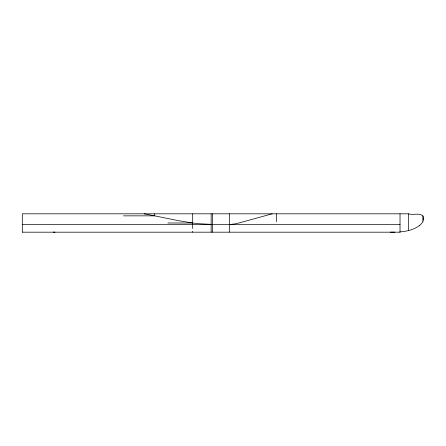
<?xml version="1.0" encoding="UTF-8"?>
<svg xmlns="http://www.w3.org/2000/svg" width="446" height="446" viewBox="0 0 446 446"><rect width="100%" height="100%" fill="white"/><g stroke="black" fill="none" stroke-linecap="round" stroke-linejoin="round"><path stroke-width="0.67" d="M423.672 219.125L422.858 221.662L422.841 215.964M419.446 225.548C413.855 229.79 406.752 231.374 399.878 231.903M272.205 213.812L237.729 223.323A54.401 54.401 0 0 1 235.354 223.825L230.844 224.388A27.278 27.278 0 0 1 229.333 224.427M394.799 232.143L390.367 232.188M423.628 219.081A4.46 4.46 0 0 0 422.875 215.892C419.089 212.469 412.701 215.513 408.547 213.812L22.3 213.812L22.3 232.143M123.475 215.853L154.712 215.853L178.857 220.753L193.921 223.162M167.874 223L192.683 223M22.3 224.427L400.023 224.427M22.3 232.188L400.023 232.188M212.541 224.427L198.866 223.719M53.364 232.143L54.986 232.137M198.375 223.669L195.649 223.374M195.153 223.312L194.411 223.223M144.136 213.812L154.712 215.853L154.712 213.812M408.547 213.812L408.547 230.554M400.023 213.812L400.023 232.143M276.347 213.812L276.347 221.656M229.333 213.812L229.333 232.054M212.541 213.812L212.541 232.098M211.159 213.812L211.159 232.143M192.683 213.812L192.683 228.525M192.683 231.262L192.683 232.115M422.908 221.734A12.839 12.839 0 0 1 419.424 225.514"/></g></svg>
